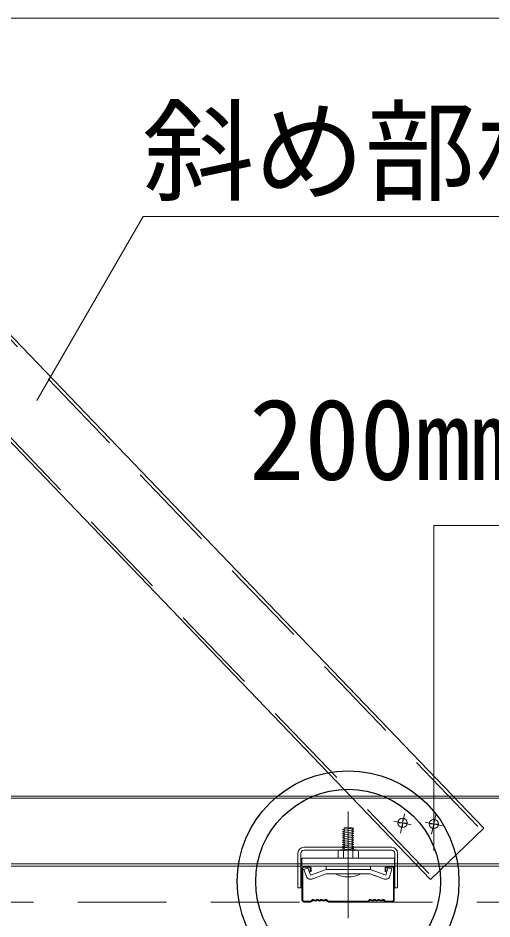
# Model space of a CAD drawing. Units: millimetres, scale not verified. Extents: x -7800 to 7800, y -5578 to 5485.
# Drawn here: x -4118.7 to -3862.2, y 743.2 to 1231.4 of the extents above; entities that cross this region are included whole.
import ezdxf
from ezdxf.enums import TextEntityAlignment as Align

# ---------------------------------------------------------------- set-up
doc = ezdxf.new("R2010")
doc.units = ezdxf.units.MM
doc.header["$LTSCALE"] = 40
doc.linetypes.add('CHAIN1', pattern=[8, 5, -1, 1, -1])
doc.linetypes.add('DASHED1', pattern=[1.8, 1.2, -0.6])
for name, color, linetype, lineweight in [('2-0_中心線', 4, 'CHAIN1', 9), ('2-2_野縁受け', 3, 'Continuous', 18), ('2-3_野縁', 7, 'Continuous', 18), ('2-4_斜め部材', 3, 'DASHED1', 18), ('2-5_寸法', 3, 'Continuous', 18), ('2-6_文字', 3, 'Continuous', 18), ('2-9_躯体', 4, 'DASHED1', 9), ('2-A_クリップ', 3, 'Continuous', 18), ('2-B_ビス', 7, 'Continuous', 18), ('2-C_パネル', 4, 'DASHED1', 9), ('2-E', 2, 'Continuous', 25)]:
    doc.layers.add(name, color=color, linetype=linetype, lineweight=lineweight)
doc.styles.add('ＭＳ ゴシック', font='')
doc.styles.get('ＭＳ ゴシック').set_extended_font_data('MS Gothic')

msp = doc.modelspace()

# ---------------------------------------------------------------- linework, layer by layer
at = {"layer": '2-0_中心線'}
for p, q in [((-3940.04, 801.52), (-3940.04, 743.6)), ((-3915.34, 796.31), (-3905.86, 794.29)), ((-3911.77, 789.77), (-3909.54, 800.28)), ((-3898.41, 795.72), (-3888.92, 793.7)), ((-3894.84, 789.17), (-3892.61, 799.69))]:
    msp.add_line(p, q, dxfattribs=at)
at = {"layer": '2-2_野縁受け'}
for p, q in [((-4296.38, 809.86), (-3701.75, 809.86)), ((-4296.38, 808.66), (-3883.41, 808.66)), ((-3892.29, 808.66), (-3701.75, 808.66)), ((-4296.38, 773.06), (-3883.41, 773.06)), ((-4296.38, 771.86), (-3426.38, 771.86)), ((-3883.41, 773.06), (-3814.85, 773.06))]:
    msp.add_line(p, q, dxfattribs=at)
at = {"layer": '2-2_野縁受け', "linetype": 'DASHED1'}
msp.add_line((-4021.01, 809.86), (-3921.84, 809.86), dxfattribs=at)
at = {"layer": '2-3_野縁'}
for p, q in [((-3961.04, 771.88), (-3964.04, 771.88)), ((-3961.04, 771.38), (-3964.04, 771.38)), ((-3919.04, 771.88), (-3916.04, 771.88)), ((-3919.04, 771.38), (-3916.04, 771.38)), ((-3965.04, 770.88), (-3965.04, 753.35)), ((-3964.54, 753.4), (-3964.54, 770.88)), ((-3960.54, 768.88), (-3960.54, 770.88)), ((-3960.54, 768.88), (-3960.04, 768.88)), ((-3960.04, 768.88), (-3960.04, 770.88)), ((-3920.04, 768.88), (-3920.04, 770.88)), ((-3919.54, 768.88), (-3920.04, 768.88)), ((-3919.54, 768.88), (-3919.54, 770.88)), ((-3915.54, 753.36), (-3915.54, 770.88)), ((-3915.04, 770.88), (-3915.04, 753.42)), ((-3964.04, 752.88), (-3960.46, 752.88)), ((-3964.04, 752.88), (-3960.46, 752.88)), ((-3960.46, 752.38), (-3964.04, 752.38)), ((-3960.46, 752.38), (-3964.04, 752.38)), ((-3960.1, 753.02), (-3959.39, 753.73)), ((-3959.39, 753.73), (-3960.1, 753.02)), ((-3959.04, 753.38), (-3959.75, 752.67)), ((-3959.04, 753.38), (-3959.75, 752.67)), ((-3952.04, 753.38), (-3951.33, 752.67)), ((-3951.69, 753.73), (-3950.98, 753.02)), ((-3950.63, 752.88), (-3940.04, 752.88)), ((-3950.63, 752.38), (-3940.04, 752.38)), ((-3929.45, 752.88), (-3940.04, 752.88)), ((-3929.45, 752.38), (-3940.04, 752.38)), ((-3928.39, 753.73), (-3929.1, 753.02)), ((-3928.04, 753.38), (-3928.75, 752.67)), ((-3921.04, 753.38), (-3920.33, 752.67)), ((-3921.04, 753.38), (-3920.33, 752.67)), ((-3919.98, 753.02), (-3920.69, 753.73)), ((-3920.69, 753.73), (-3919.98, 753.02)), ((-3916.04, 752.88), (-3919.63, 752.88)), ((-3916.04, 752.88), (-3919.63, 752.88)), ((-3919.63, 752.38), (-3916.04, 752.38)), ((-3919.63, 752.38), (-3916.04, 752.38))]:
    msp.add_line(p, q, dxfattribs=at)
for centre, radius, start, end in [((-3964.04, 770.88), 1, 90.003, 180.003), ((-3964.04, 770.88), 0.5, 90.003, 180.003), ((-3961.04, 770.88), 1, 0.003, 90.003), ((-3961.04, 770.88), 0.5, 0.003, 90.003), ((-3919.04, 770.88), 1, 89.997, 179.997), ((-3919.04, 770.88), 0.5, 89.997, 179.997), ((-3916.04, 770.88), 1, 359.997, 89.997), ((-3916.04, 770.88), 0.5, 359.997, 89.997), ((-3964.04, 753.38), 1, 177.476, 270), ((-3964.04, 753.38), 1, 177.476, 270), ((-3964.04, 753.38), 0.5, 177.476, 270), ((-3964.04, 753.38), 0.5, 177.476, 270), ((-3960.46, 753.38), 0.5, 270, 315), ((-3960.46, 753.38), 0.5, 270, 315), ((-3960.46, 753.38), 1, 270, 315), ((-3960.46, 753.38), 1, 270, 315), ((-3959.04, 753.38), 0.5, 46.3972, 135), ((-3957.79, 754.69), 1.81, 226.3972, 313.6028), ((-3957.79, 754.69), 1.31, 226.3972, 313.6028), ((-3956.54, 753.38), 0.5, 36.8699, 133.6028), ((-3955.54, 754.13), 1.25, 216.8699, 323.1301), ((-3955.54, 754.13), 0.75, 216.8699, 323.1301), ((-3954.54, 753.38), 0.5, 36.8699, 143.1301), ((-3954.54, 753.38), 0.5, 46.3972, 143.1301), ((-3953.29, 754.69), 1.81, 226.3972, 313.6028), ((-3953.29, 754.69), 1.31, 226.3972, 313.6028), ((-3952.04, 753.38), 0.5, 45, 133.6028), ((-3950.63, 753.38), 1, 225, 270), ((-3950.63, 753.38), 0.5, 225, 270), ((-3929.45, 753.38), 0.5, 270, 315), ((-3929.45, 753.38), 1, 270, 315), ((-3928.04, 753.38), 0.5, 46.3972, 135), ((-3926.79, 754.69), 1.81, 226.3972, 313.6028), ((-3926.79, 754.69), 1.31, 226.3972, 313.6028), ((-3925.54, 753.38), 0.5, 36.8699, 143.1301), ((-3925.54, 753.38), 0.5, 36.8699, 133.6028), ((-3924.54, 754.13), 1.25, 216.8699, 323.1301), ((-3924.54, 754.13), 0.75, 216.8699, 323.1301), ((-3923.54, 753.38), 0.5, 46.3972, 143.1301), ((-3922.29, 754.69), 1.81, 226.3972, 313.6028), ((-3922.29, 754.69), 1.31, 226.3972, 313.6028), ((-3921.04, 753.38), 0.5, 45, 133.6028), ((-3919.63, 753.38), 1, 225, 270), ((-3919.63, 753.38), 1, 225, 270), ((-3919.63, 753.38), 0.5, 225, 270), ((-3919.63, 753.38), 0.5, 225, 270), ((-3916.04, 753.38), 1, 270, 2.524), ((-3916.04, 753.38), 1, 270, 2.524), ((-3916.04, 753.38), 0.5, 270, 2.524), ((-3916.04, 753.38), 0.5, 270, 2.524)]:
    msp.add_arc(centre, radius, start, end, dxfattribs=at)
at = {"layer": '2-4_斜め部材'}
for p, q in [((-4251.88, 1191.77), (-3867.82, 791.28)), ((-4278.44, 1166.3), (-3894.39, 765.81))]:
    msp.add_line(p, q, dxfattribs=at)
at = {"layer": '2-5_寸法'}
for p, q in [((-4250.73, 1192.88), (-3866.67, 792.39)), ((-4279.6, 1165.19), (-3895.54, 764.7)), ((-3895.54, 764.7), (-3866.67, 792.39))]:
    msp.add_line(p, q, dxfattribs=at)
at = {"layer": '2-5_寸法', "color": 4, "lineweight": 9}
msp.add_line((-3893.66, 956.38), (-3893.66, 780.39), dxfattribs=at)
msp.add_lwpolyline([(-3893.66, 956.38), (-3829.15, 956.38), (-3829.15, 780.39)], dxfattribs=at)
at = {"layer": '2-6_文字', "color": 7}
for p, q in [((-4108.58, 1024.18), (-4051.03, 1123.86)), ((-4051.03, 1123.86), (-3811.03, 1123.86))]:
    msp.add_line(p, q, dxfattribs=at)
at = {"layer": '2-9_躯体', "color": 7, "linetype": 'Continuous', "lineweight": 18}
msp.add_line((-4590.39, 1231.36), (-2250.81, 1231.36), dxfattribs=at)
at = {"layer": '2-A_クリップ'}
for p, q in [((-3937.01, 792.51), (-3943.01, 791.67)), ((-3943.01, 791.67), (-3942.26, 791.27)), ((-3937.01, 791.51), (-3943.01, 790.67)), ((-3942.26, 780.66), (-3942.26, 792.67)), ((-3942.26, 792.67), (-3937.76, 792.67)), ((-3937.01, 792.51), (-3937.76, 792.67)), ((-3937.76, 780.66), (-3937.76, 792.64)), ((-3937.01, 791.51), (-3937.76, 791.91)), ((-3937.01, 790.51), (-3937.76, 790.91)), ((-3943.01, 790.67), (-3942.26, 790.27)), ((-3937.01, 789.51), (-3937.76, 789.91)), ((-3937.01, 788.51), (-3937.76, 788.91)), ((-3937.01, 787.51), (-3937.76, 787.91)), ((-3937.01, 786.51), (-3937.76, 786.91)), ((-3937.01, 785.51), (-3937.76, 785.91)), ((-3916.43, 782.07), (-3964.03, 782.07)), ((-3943.01, 781.67), (-3942.26, 781.27)), ((-3937.01, 781.51), (-3943.01, 780.67)), ((-3937.01, 781.51), (-3943.01, 780.67)), ((-3937.01, 784.51), (-3937.76, 784.91)), ((-3937.01, 783.51), (-3937.76, 783.91)), ((-3937.01, 782.51), (-3937.76, 782.91)), ((-3937.01, 781.51), (-3937.76, 781.91)), ((-3937.01, 781.51), (-3937.76, 781.91)), ((-3967.23, 778.87), (-3967.23, 760.09)), ((-3965.63, 778.87), (-3965.63, 760.09)), ((-3965.01, 776.16), (-3915.01, 776.16)), ((-3965.01, 776.16), (-3965.01, 771.86)), ((-3916.43, 780.47), (-3964.03, 780.47)), ((-3945.51, 779.66), (-3945.51, 776.16)), ((-3945.51, 776.16), (-3934.51, 776.16)), ((-3944.84, 780.49), (-3945.31, 780.26)), ((-3944.84, 780.49), (-3945.31, 780.26)), ((-3944.51, 780.66), (-3935.51, 780.66)), ((-3944.15, 780.57), (-3942.51, 780.16)), ((-3944.15, 780.57), (-3942.51, 780.16)), ((-3942.51, 780.16), (-3942.51, 780.14)), ((-3942.51, 780.14), (-3942.51, 776.16)), ((-3937.79, 780.27), (-3937.51, 780.16)), ((-3937.29, 780.66), (-3937.76, 780.91)), ((-3937.29, 780.66), (-3937.76, 780.91)), ((-3935.87, 780.57), (-3937.51, 780.16)), ((-3935.87, 780.57), (-3937.51, 780.16)), ((-3935.18, 780.5), (-3934.72, 780.27)), ((-3935.18, 780.5), (-3934.72, 780.27)), ((-3934.51, 779.66), (-3934.51, 776.16)), ((-3915.01, 771.86), (-3915.01, 776.16)), ((-3914.83, 778.87), (-3914.83, 760.09)), ((-3913.23, 778.87), (-3913.23, 760.09)), ((-3965.01, 771.86), (-3915.01, 771.86)), ((-3952, 771.86), (-3952, 769.97)), ((-3928, 771.86), (-3928, 769.96)), ((-3915.01, 773.06), (-3914.83, 773.06)), ((-3915.01, 771.86), (-3914.83, 771.86)), ((-3961.8, 770.87), (-3963.96, 770.08)), ((-3962.77, 766.8), (-3963.96, 770.08)), ((-3962.56, 766.24), (-3963.96, 770.08)), ((-3960.37, 766.92), (-3961.8, 770.87)), ((-3952, 769.97), (-3960.37, 766.92)), ((-3959.6, 764.87), (-3951.9, 767.67)), ((-3952, 769.97), (-3940.01, 769.97)), ((-3933.01, 767.67), (-3947.01, 767.67)), ((-3928.02, 769.97), (-3940.01, 769.97)), ((-3928.02, 769.97), (-3940.01, 769.97)), ((-3928.02, 769.97), (-3940.01, 769.97)), ((-3940.01, 767.67), (-3930.87, 767.67)), ((-3940.01, 767.67), (-3930.28, 767.67)), ((-3940.01, 767.67), (-3928.8, 767.67)), ((-3930.52, 767.67), (-3928.8, 767.67)), ((-3930.03, 767.67), (-3928.12, 767.67)), ((-3924.88, 766.49), (-3928.12, 767.67)), ((-3928.02, 769.97), (-3920.62, 767.27)), ((-3920.42, 764.87), (-3925.62, 766.76)), ((-3920.91, 767.38), (-3919.65, 766.92)), ((-3917.41, 766.43), (-3916.35, 770.38)), ((-3965.63, 760.09), (-3967.23, 760.09)), ((-3913.23, 760.09), (-3914.83, 760.09))]:
    msp.add_line(p, q, dxfattribs=at)
for points in [[(-3937.01, 790.51), (-3943.01, 789.67), (-3942.26, 789.27)], [(-3937.01, 789.51), (-3943.01, 788.67), (-3942.26, 788.27)], [(-3937.01, 788.51), (-3943.01, 787.67), (-3942.26, 787.27)], [(-3937.01, 787.51), (-3943.01, 786.67), (-3942.26, 786.27)], [(-3937.01, 786.51), (-3943.01, 785.67), (-3942.26, 785.27)], [(-3937.01, 785.51), (-3943.01, 784.67), (-3942.26, 784.27)], [(-3937.01, 784.51), (-3943.01, 783.67), (-3942.26, 783.27)], [(-3937.01, 783.51), (-3943.01, 782.67), (-3942.26, 782.27)], [(-3937.01, 782.51), (-3943.01, 781.67), (-3942.26, 781.27)], [(-3937.79, 780.27), (-3937.51, 780.16), (-3937.51, 776.16)], [(-3960.37, 766.92), (-3961.8, 770.87), (-3963.96, 770.08)], [(-3940.01, 767.67), (-3951.22, 767.67), (-3951.9, 767.67)], [(-3919.65, 766.92), (-3918.57, 770.98), (-3916.35, 770.38)]]:
    msp.add_lwpolyline(points, dxfattribs=at)
for centre, radius, start, end in [((-3964.03, 778.87), 3.2, 90, 180), ((-3916.43, 778.87), 3.2, 0, 90), ((-3964.03, 778.87), 1.6, 90, 180), ((-3944.51, 779.66), 1, 90, 180), ((-3944.39, 779.6), 1, 75.942, 116.6021), ((-3944.39, 779.6), 1, 75.942, 116.6021), ((-3940.01, 774.16), 6.5, 70.0181, 112.6198), ((-3940.01, 774.16), 6.5, 70.0181, 112.6198), ((-3935.63, 779.6), 1, 63.7347, 103.8602), ((-3935.63, 779.6), 1, 63.7347, 103.8602), ((-3935.51, 779.66), 1, 0, 90), ((-3916.43, 778.87), 1.6, 0, 90), ((-3940.01, 781.67), 15.65, 243.4349, 296.565), ((-3919.63, 767.03), 2.3, 245, 345), ((-3960.4, 767.02), 2.3, 200, 300)]:
    msp.add_arc(centre, radius, start, end, dxfattribs=at)
at = {"layer": '2-B_ビス'}
for p, q in [((-3910.51, 797.8), (-3910.69, 792.8)), ((-3893.58, 797.21), (-3893.75, 792.21)), ((-3908.1, 795.21), (-3913.1, 795.39)), ((-3908.1, 795.21), (-3913.1, 795.39)), ((-3891.17, 794.62), (-3896.16, 794.8)), ((-3891.17, 794.62), (-3896.16, 794.8))]:
    msp.add_line(p, q, dxfattribs=at)
for centre in [(-3910.6, 795.3), (-3893.66, 794.71)]:
    msp.add_circle(centre, 2.5, dxfattribs=at)
at = {"layer": '2-C_パネル'}
msp.add_line((-4590.39, 752.38), (-2250.81, 752.38), dxfattribs=at)
at = {"layer": '2-E'}
for radius in [60, 50]:
    msp.add_circle((-3940.04, 763.52), radius, dxfattribs=at)

# ---------------------------------------------------------------- texts
at = {"layer": '2-5_寸法', "color": 7, "style": 'ＭＳ ゴシック'}
msp.add_text('200mm以内', height=43.99, dxfattribs=at).set_placement((-3993.61, 967.96), align=Align.BOTTOM_LEFT)
at = {"layer": '2-6_文字', "color": 7, "style": 'ＭＳ ゴシック'}
msp.add_text('斜め部材', height=43.99, dxfattribs=at).set_placement((-4051.03, 1123.86), align=Align.BOTTOM_LEFT)

doc.saveas('drawing.dxf')
